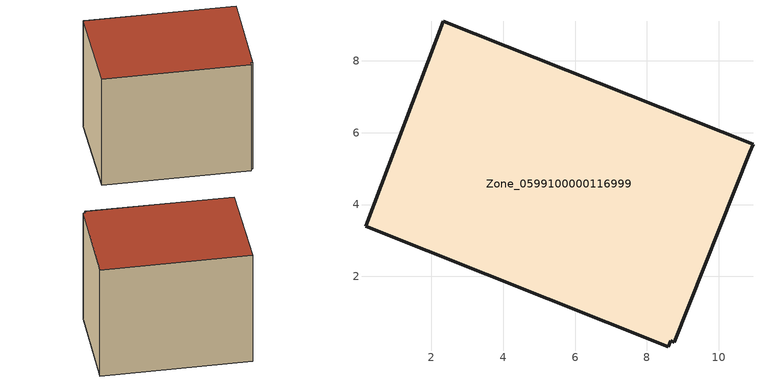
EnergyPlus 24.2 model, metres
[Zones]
Zone_0599100000116999
 floor ground (C_G): 0.17,3.4 2.33,9.11 10.96,5.68 10.86,5.45 8.77,0.16 8.67,0.2 8.6,0.04 z0.32
 wall outside (C_F): 8.67,0.2 8.77,0.16 10.86,5.45 10.96,5.68 2.33,9.11 0.17,3.4 8.6,0.04 8.67,0.2 z0.32:8.13
 roof outside (C_R): 2.33,9.11 0.17,3.4 8.6,0.04 8.67,0.2 8.77,0.16 10.86,5.45 10.96,5.68 z8.13
[BUILDING]
Pand.0599100000116999: North Axis=0; Terrain=City; Loads Convergence Tolerance Value=0.04; Temperature Convergence Tolerance Value=0.4; Solar Distribution=FullExterior; Maximum Number of Warmup Days=25; Minimum Number of Warmup Days=1
[Site:Location]
Rotterdam.The.Hague.AP_ZH_NLD Design_Conditions: Latitude=51.96; Longitude=4.45; Time Zone=1; Elevation=-4.5
[SITE:GROUNDTEMPERATURE:BUILDINGSURFACE]
18, 18, 18, 18, 18, 18, 18, 18, 18, 18, 18, 18
[MATERIAL] Thermal Absorptance=0.9; Solar Absorptance=0.7; Visible Absorptance=0.7
Name | Roughness | Thickness | Conductivity | Density | Specific Heat
G.TI.1965-1974 | MediumSmooth | 0.15 | 0.882353 | 540 | 1210
F.TI.1965-1974 | Rough | 0.3 | 0.697674 | 1920 | 840
R.TI.1965-1974 | MediumRough | 0.2 | 0.232558 | 1500 | 1000
[CONSTRUCTION]
C_G: G.TI.1965-1974
C_F: F.TI.1965-1974
C_R: R.TI.1965-1974
[ZONE]
Zone_0599100000116999: Type=1; Multiplier=1; Ceiling Height=Autocalculate; Volume=Autocalculate; Floor Area=autocalculate; Part of Total Floor Area=Yes
[ZONEINFILTRATION:DESIGNFLOWRATE]
Infil_Zone_0599100000116999: Zone or ZoneList or Space or SpaceList=Zone_0599100000116999; Schedule=AlwaysOn; Design Flow Rate Calculation Method=Flow/Area; Flow Rate per Floor Area=0.003; Constant Term Coefficient=1; Temperature Term Coefficient=0; Velocity Term Coefficient=0; Velocity Squared Term Coefficient=0
[HVACTEMPLATE:ZONE:IDEALLOADSAIRSYSTEM]
Zone_0599100000116999: Maximum Heating Supply Air Temperature=50; Minimum Cooling Supply Air Temperature=13; Maximum Heating Supply Air Humidity Ratio=0.0156; Minimum Cooling Supply Air Humidity Ratio=0.0077; Heating Limit=NoLimit; Cooling Limit=NoLimit; Dehumidification Control Type=ConstantSensibleHeatRatio; Cooling Sensible Heat Ratio=0.7; Dehumidification Setpoint=60; Humidification Control Type=None; Humidification Setpoint=30; Outdoor Air Method=None; Outdoor Air Flow Rate per Person=0.00944; Outdoor Air Flow Rate per Zone Floor Area=0; Outdoor Air Flow Rate per Zone=0; Demand Controlled Ventilation Type=None; Outdoor Air Economizer Type=NoEconomizer; Heat Recovery Type=None; Sensible Heat Recovery Effectiveness=0.7; Latent Heat Recovery Effectiveness=0.65
[ZONECONTROL:THERMOSTAT]
ThermostatControl_Zone_0599100000116999: Zone or ZoneList=Zone_0599100000116999; Control Type Schedule=DualSetpointControlType; Control 1=Thermostat_Zone_0599100000116999; Temperature Difference Between Cutout And Setpoint=0
[THERMOSTATSETPOINT:DUALSETPOINT]
Thermostat_Zone_0599100000116999: Heating Setpoint Temperature Schedule=HeatingSetpoint_Zone_0599100000116999; Cooling Setpoint Temperature Schedule=CoolingSetpoint_Zone_0599100000116999
[SCHEDULE:COMPACT]
HeatingSetpoint_Zone_0599100000116999: Through: 12/31, For: AllDays, Until: 24:00, 21
CoolingSetpoint_Zone_0599100000116999: Through: 12/31, For: AllDays, Until: 24:00, 24
DualSetpointControlType: Through: 12/31, For: AllDays, Until: 24:00, 4
AlwaysOn: Through: 12/31, For: AllDays, Until: 24:00, 1
